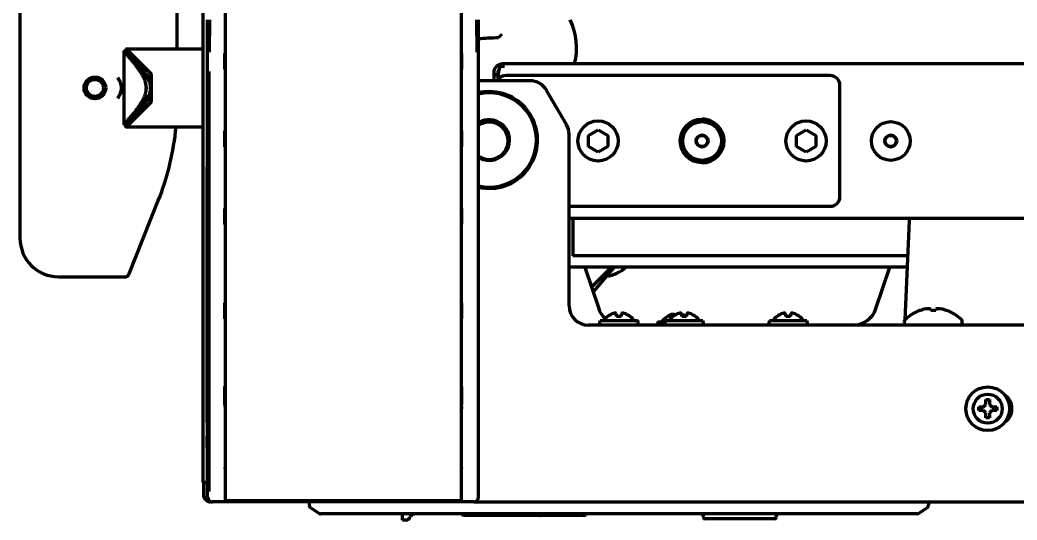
# Model space of a CAD drawing. Header units: inches. Extents: x -3077 to 7201, y 316 to 5463.
# Drawn here: x 2782.1 to 2988.2, y 391.2 to 494.4 of the extents above; entities that cross this region are included whole.
import ezdxf

# ---------------------------------------------------------------- set-up
doc = ezdxf.new("R2010")
doc.units = ezdxf.units.IN

msp = doc.modelspace()

# ---------------------------------------------------------------- linework, layer by layer
at = {"linetype": 'Continuous', "lineweight": 70}
for p, q in [((2824.48, 583.7), (2824.48, 396.9)), ((2873.23, 583.7), (2873.23, 396.9)), ((2782.05, 521.4), (2782.05, 449.39)), ((2814.55, 488.4), (2814.55, 521.4)), ((2819.85, 496.18), (2819.85, 398.9)), ((2820.85, 487.77), (2820.85, 494.45)), ((2821.21, 487.77), (2821.28, 494.45)), ((2876.43, 494.45), (2876.49, 487.77)), ((2876.85, 487.77), (2876.85, 494.45)), ((2803.55, 488), (2803.55, 472.8)), ((2804.05, 488.4), (2803.95, 488.4)), ((2804.05, 488.4), (2809.15, 483.3)), ((2819.85, 488.4), (2804.05, 488.4)), ((2804.05, 488.4), (2808.76, 483.7)), ((2824.38, 485.13), (2824.38, 486.67)), ((2873.32, 486.67), (2873.32, 485.13)), ((2876.85, 483.77), (2876.85, 487.77)), ((2881.92, 485.39), (2882.07, 485.38)), ((2882.11, 485.39), (2882.03, 485.39)), ((3650.59, 485.39), (2882.11, 485.39)), ((2809.05, 481.53), (2809.05, 482.4)), ((2809.15, 483.3), (2809.15, 477.5)), ((2820.85, 395.9), (2820.85, 483.77)), ((2821.19, 397.03), (2821.19, 483.77)), ((2876.85, 395.9), (2876.85, 483.77)), ((2880.05, 481.9), (2880.05, 482.96)), ((2880.85, 482.7), (2880.85, 483.24)), ((2880.85, 482.68), (2880.85, 482)), ((2949.55, 482.95), (2882.55, 482.95)), ((2809.05, 479.83), (2809.05, 480.97)), ((2887.47, 481.9), (2876.85, 481.9)), ((2951.55, 457.95), (2951.55, 480.95)), ((2809.05, 478.4), (2809.05, 479.27)), ((2895.02, 472.83), (2890.93, 479.9)), ((2809.15, 477.5), (2804.05, 472.4)), ((2804.05, 472.4), (2808.76, 477.11)), ((2803.95, 472.4), (2804.05, 472.4)), ((2804.05, 472.4), (2819.85, 472.4)), ((2824.38, 469.13), (2824.38, 470.67)), ((2873.32, 470.67), (2873.32, 469.13)), ((2895.55, 435.4), (2895.55, 470.83)), ((2899.55, 470.61), (2901.55, 471.76)), ((2899.55, 468.3), (2899.55, 470.61)), ((2901.55, 471.76), (2903.55, 470.61)), ((2903.55, 470.61), (2903.55, 468.3)), ((2942.55, 470.61), (2944.55, 471.76)), ((2942.55, 468.3), (2942.55, 470.61)), ((2944.55, 471.76), (2946.55, 470.61)), ((2946.55, 470.61), (2946.55, 468.3)), ((2901.55, 467.14), (2899.55, 468.3)), ((2903.55, 468.3), (2901.55, 467.14)), ((2944.55, 467.14), (2942.55, 468.3)), ((2946.55, 468.3), (2944.55, 467.14)), ((2820.75, 411.31), (2820.75, 464.13)), ((2804.55, 441.87), (2810.65, 457.14)), ((2895.55, 455.95), (2949.55, 455.95)), ((2824.38, 453.13), (2824.38, 454.67)), ((2873.32, 454.67), (2873.32, 453.13)), ((2895.56, 453.51), (3650.59, 453.51)), ((2896.35, 453.51), (2896.35, 447.95)), ((2965.86, 452.97), (2964.96, 432.5)), ((2896.35, 447.95), (2896.35, 445.75)), ((2965.54, 445.75), (2896.35, 445.75)), ((2965.44, 443.4), (2895.56, 443.4)), ((2898.84, 443.4), (2901.71, 434.82)), ((2904.35, 443.4), (2900.22, 439.27)), ((2904.88, 443.4), (2900.56, 438.26)), ((2958.99, 434.82), (2961.86, 443.4)), ((2790.04, 441.4), (2803.85, 441.4)), ((2824.38, 433.63), (2824.38, 435.17)), ((2873.32, 435.17), (2873.32, 433.63)), ((2903.53, 433.19), (2903.48, 433.19)), ((2908.23, 433.19), (2908.18, 433.19)), ((2915.53, 432.94), (2915.48, 432.94)), ((2917.03, 433.19), (2916.98, 433.19)), ((2917.34, 433.41), (2917.32, 433.58)), ((2921.73, 433.19), (2921.68, 433.19)), ((2938.53, 433.19), (2938.48, 433.19)), ((2943.23, 433.19), (2943.18, 433.19)), ((2968.1, 434.43), (2968.1, 434.44)), ((2970.35, 434.43), (2970.35, 434.74)), ((2971.35, 434.74), (2971.35, 434.43)), ((2973.6, 434.43), (2973.6, 434.44)), ((3638.85, 431.4), (2899.55, 431.4)), ((2901.85, 432.05), (2901.85, 431.65)), ((2909.7, 432.3), (2902, 432.3)), ((2909.85, 431.65), (2909.85, 432.05)), ((2913.85, 431.8), (2913.85, 431.4)), ((2915.35, 432.05), (2914, 432.05)), ((2915.35, 432.05), (2915.35, 431.65)), ((2923.2, 432.3), (2915.5, 432.3)), ((2923.35, 431.65), (2923.35, 432.05)), ((2936.85, 432.05), (2936.85, 431.65)), ((2944.7, 432.3), (2937, 432.3)), ((2944.85, 431.65), (2944.85, 432.05)), ((2964.85, 432.19), (2964.85, 431.9)), ((2964.92, 431.64), (2964.91, 431.4)), ((2976.85, 431.9), (2976.85, 432.19)), ((2824.38, 415.04), (2824.38, 417.88)), ((2873.32, 417.88), (2873.32, 415.04)), ((2985.91, 416.78), (2985.63, 416.94)), ((2824.48, 414.54), (2824.39, 414.63)), ((2980.23, 413.78), (2980.23, 414.53)), ((2980.23, 414.53), (2981.23, 414.53)), ((2981.23, 414.53), (2981.73, 415.03)), ((2981.73, 415.03), (2981.73, 416.03)), ((2981.73, 416.03), (2982.48, 416.03)), ((2982.48, 416.03), (2982.48, 415.03)), ((2982.48, 415.03), (2982.98, 414.53)), ((2982.98, 414.53), (2983.98, 414.53)), ((2983.98, 414.53), (2983.98, 413.78)), ((2981.23, 413.78), (2980.23, 413.78)), ((2981.73, 413.28), (2981.23, 413.78)), ((2981.73, 412.28), (2981.73, 413.28)), ((2982.48, 412.28), (2981.73, 412.28)), ((2982.98, 413.78), (2982.48, 413.28)), ((2982.48, 413.28), (2982.48, 412.28)), ((2983.98, 413.78), (2982.98, 413.78)), ((2820.85, 403.65), (2820.77, 408.48)), ((2820.85, 398.9), (2819.85, 398.9)), ((2819.98, 398.9), (2819.98, 396.32)), ((2824.48, 396.9), (2824.48, 395.1)), ((2873.23, 396.9), (2873.23, 395.1)), ((2820.27, 395.61), (2820.68, 395.19)), ((2821.58, 394.9), (2821.39, 394.9)), ((2821.58, 394.9), (2821.85, 394.9)), ((2875.85, 394.9), (2821.85, 394.9)), ((2873.23, 395.1), (2824.48, 395.1)), ((2841.85, 394.9), (2841.85, 394.17)), ((2843.92, 392.49), (2842.07, 393.75)), ((2875.86, 394.9), (3708.85, 394.9)), ((2967.78, 392.49), (2969.63, 393.75)), ((2969.85, 394.9), (2969.85, 394.17)), ((2845.85, 392.4), (2844.21, 392.4)), ((2965.85, 392.4), (2845.85, 392.4)), ((2861.15, 392.13), (2861.15, 392.4)), ((2861.15, 391.42), (2861.15, 392.13)), ((2862.73, 391.78), (2862.76, 391.86)), ((2862.76, 391.84), (2862.73, 391.78)), ((2877.38, 392.1), (2873.81, 392.1)), ((2880.58, 392.1), (2877.38, 392.1)), ((2884.33, 392.1), (2880.58, 392.1)), ((2885.52, 392.1), (2884.33, 392.1)), ((2889.51, 392.1), (2885.52, 392.1)), ((2891.67, 392.1), (2889.51, 392.1)), ((2896.41, 392.1), (2891.67, 392.1)), ((2898.55, 392.1), (2896.41, 392.1)), ((2923.35, 391.9), (2923.35, 391.65)), ((2938.35, 391.65), (2938.35, 391.9)), ((2967.5, 392.4), (2965.85, 392.4)), ((2861.15, 391.15), (2861.15, 391.42)), ((2861.8, 391.15), (2861.15, 391.15)), ((2938.1, 391.4), (2923.6, 391.4))]:
    msp.add_line(p, q, dxfattribs=at)
for centre, radius in [((2797.55, 480.4), 2.25), ((2797.55, 480.4), 1.75), ((2901.55, 469.45), 4.15), ((2923.05, 469.45), 4.5), ((2923.05, 469.45), 4), ((2944.55, 469.45), 4.15), ((2962.05, 469.45), 4), ((2923.05, 469.45), 1.25), ((2923.05, 469.45), 1.15), ((2962.05, 469.45), 1.25), ((2962.05, 469.45), 1.15), ((2982.1, 414.15), 4.5), ((2982.1, 414.15), 3)]:
    msp.add_circle(centre, radius, dxfattribs=at)
for centre, radius, start, end in [((2883.41, 488.65), 13.69, 346.2213, 25.1489), ((2882.55, 480.95), 2, 90, 151.6402), ((2884.85, 482.68), 4, 166.8963, 180), ((2949.55, 480.95), 2, 0, 90), ((2887.47, 477.9), 4, 30, 90), ((2879.05, 469.65), 10, 90, 102.7125), ((2879.05, 469.65), 10, 257.2931, 90), ((2879.05, 469.65), 9.75, 0, 103.0444), ((2760.05, 477.38), 54.5, 338.1986, 354.7602), ((2879.05, 469.65), 4.2, 270, 121.5844), ((2879.05, 469.65), 4, 270, 123.3619), ((2879.05, 469.45), 3.9, 331.2731, 124.335), ((2891.55, 470.83), 4, 0, 30), ((2923.05, 469.45), 4.5, 0, 90.0056), ((2879.05, 469.65), 9.75, 256.9556, 0), ((2923.05, 469.45), 4.5, 269.9944, 0), ((2879.05, 469.65), 4, 236.6325, 270), ((2879.05, 469.65), 4.2, 238.41, 270), ((2949.55, 457.95), 2, 270, 0), ((2967.35, 452.9), 1.5, 155.9613, 177.5), ((2899.55, 435.4), 4, 180, 270), ((2906.45, 436.4), 5, 198.4841, 226.8066), ((2905.85, 430.3), 3.74, 129.3791, 147.6759), ((2905.85, 430.3), 3.74, 32.3241, 50.6111), ((2917.85, 430.05), 3.74, 129.3791, 147.6759), ((2919.35, 430.3), 3.74, 129.3791, 147.6759), ((2919.35, 430.3), 3.74, 32.3241, 50.6111), ((2940.85, 430.3), 3.74, 129.3791, 147.6759), ((2940.85, 430.3), 3.74, 32.3241, 50.6111), ((2954.25, 436.4), 5, 270, 341.5159), ((2970.85, 426.45), 8.45, 108.9925, 133.7747), ((2970.85, 426.45), 8.44, 100.6622, 109.0271), ((2970.85, 426.45), 7.99, 86.4122, 93.5878), ((2970.85, 426.45), 8.44, 70.9729, 79.3378), ((2970.85, 426.45), 8.45, 46.2253, 71.0075), ((2902.14, 432.05), 0.283, 118.0725, 180), ((2902.14, 431.65), 0.283, 180, 241.9275), ((2909.57, 432.05), 0.283, 0, 61.9275), ((2909.57, 431.65), 0.283, 298.0725, 0), ((2914.14, 431.8), 0.283, 118.0725, 180), ((2915.64, 432.05), 0.283, 118.0725, 180), ((2915.64, 431.65), 0.283, 180, 241.9275), ((2923.07, 432.05), 0.283, 0, 61.9275), ((2923.07, 431.65), 0.283, 298.0725, 0), ((2937.14, 432.05), 0.283, 118.0725, 180), ((2937.14, 431.65), 0.283, 180, 241.9275), ((2944.57, 432.05), 0.283, 0, 61.9275), ((2944.57, 431.65), 0.283, 298.0725, 0), ((2965.35, 432.19), 0.5, 133.7747, 180), ((2965.35, 431.9), 0.5, 180, 270), ((2976.35, 431.9), 0.5, 270, 0), ((2976.35, 432.19), 0.5, 0, 46.2253), ((2983.6, 414.15), 3.5, 303.2072, 56.7928), ((2982.1, 414.15), 4.74, 22.3196, 29.364), ((2820.98, 396.32), 1, 180, 225), ((2821.39, 395.9), 1, 225, 270), ((2842.35, 394.17), 0.5, 180, 235.7131), ((2969.35, 394.17), 0.5, 304.2869, 0), ((2844.21, 392.9), 0.5, 235.7131, 270), ((2861.8, 392.15), 1, 270, 337.9757), ((2863.65, 391.4), 1, 126.9617, 153.7693), ((2873.35, 392.15), 0.25, 23.5782, 90), ((2873.81, 392.35), 0.25, 203.5782, 270), ((2891.67, 392.35), 0.25, 270, 336.4218), ((2892.13, 392.15), 0.25, 90, 156.4218), ((2895.95, 392.15), 0.25, 23.5782, 90), ((2896.41, 392.35), 0.25, 203.5782, 270), ((2922.85, 391.9), 0.5, 0, 90), ((2923.6, 391.65), 0.25, 180, 270), ((2938.1, 391.65), 0.25, 270, 0), ((2938.85, 391.9), 0.5, 90, 180), ((2967.5, 392.9), 0.5, 270, 304.2869)]:
    msp.add_arc(centre, radius, start, end, dxfattribs=at)
for centre, major_axis, ratio, start_param, end_param in [((2883.74, 489.84), (10, 0.03), 0.096324, 1.849991, 2.329653), ((2881.8, 490.48), (2.07, 2.17), 0.265136, 1.360887, 1.694796), ((2802.82, 482.55), (-0.395, -0.307), 0.999595, 5.622872, 6.283185), ((2802.82, 478.25), (-0.395, 0.307), 0.999595, 0.000028, 0.660313), ((2824.75, 464.13), (3.46, -2), 0.999797, 3.435773, 3.665103), ((2790.06, 449.41), (-5.67, -5.67), 0.997265, 5.499157, 7.067214), ((2902.04, 449.41), (5.67, -5.67), 0.997265, 5.650964, 6.221394), ((2803.85, 442.15), (0.031, 0.75), 0.998627, 3.182793, 4.372709), ((2905.85, 430.28), (-3.62, 0.87), 0.997235, 5.247399, 5.62012), ((2905.59, 430.24), (-0.81, 3.6), 0.902278, 6.178468, 6.295334), ((2905.3, 430.24), (-0.38, 3.67), 0.420739, 6.027806, 6.144672), ((2905.56, 430.28), (-0.27, 3.72), 0.017407, 5.611261, 5.983982), ((2906.15, 430.28), (-0.27, -3.72), 0.017407, 3.440796, 3.813517), ((2906.41, 430.24), (-0.38, -3.67), 0.420739, 3.280106, 3.396972), ((2906.11, 430.24), (-0.81, -3.6), 0.902278, 3.129444, 3.24631), ((2905.86, 430.28), (-3.62, -0.87), 0.997235, 3.804658, 4.177379), ((2917.85, 430.03), (-3.62, 0.87), 0.997235, 5.247399, 5.62012), ((2917.59, 429.99), (-0.81, 3.6), 0.902278, 6.178468, 6.295334), ((2919.35, 430.28), (-3.62, 0.87), 0.997235, 5.247399, 5.62012), ((2917.3, 429.99), (-0.38, 3.67), 0.420739, 6.027806, 6.144672), ((2919.09, 430.24), (-0.81, 3.6), 0.902278, 6.178468, 6.295334), ((2918.8, 430.24), (-0.38, 3.67), 0.420739, 6.027806, 6.144672), ((2919.06, 430.28), (-0.27, 3.72), 0.017407, 5.611261, 5.983982), ((2917.86, 430.03), (-3.62, -0.87), 0.997235, 3.949751, 4.177379), ((2919.65, 430.28), (-0.27, -3.72), 0.017407, 3.440796, 3.813517), ((2919.91, 430.24), (-0.38, -3.67), 0.420739, 3.280106, 3.396972), ((2919.61, 430.24), (-0.81, -3.6), 0.902278, 3.129444, 3.24631), ((2919.36, 430.28), (-3.62, -0.87), 0.997235, 3.804658, 4.177379), ((2940.85, 430.28), (-3.62, 0.87), 0.997235, 5.247399, 5.62012), ((2940.59, 430.24), (-0.81, 3.6), 0.902278, 6.178468, 6.295334), ((2940.3, 430.24), (-0.38, 3.67), 0.420739, 6.027806, 6.144672), ((2940.56, 430.28), (-0.27, 3.72), 0.017407, 5.611261, 5.983982), ((2941.15, 430.28), (-0.27, -3.72), 0.017407, 3.440796, 3.813517), ((2941.41, 430.24), (-0.38, -3.67), 0.420739, 3.280106, 3.396972), ((2941.11, 430.24), (-0.81, -3.6), 0.902278, 3.129444, 3.24631), ((2940.86, 430.28), (-3.62, -0.87), 0.997235, 3.804658, 4.177379), ((2969.82, 426.45), (0, -8.32), 0.707107, 3.051363, 3.231822), ((2971.88, 426.45), (0, 8.32), 0.707107, 6.192956, 6.373415), ((2824.39, 415.04), (0, 0.707), 0.006171, 1.576967, 2.190511), ((2873.32, 415.04), (0, 0.707), 0.006171, 4.0925, 4.706218), ((2820.82, 411.31), (0, 4), 0.017455, 1.570796, 2.356194), ((2821.85, 395.9), (-0.707, -0.707), 0.999695, 5.497939, 7.068431), ((2875.85, 395.9), (0.707, -0.707), 0.999695, 5.497939, 7.068431), ((2880.41, 392.15), (0, 0.25), 0.381966, 5.123906, 6.283185), ((2880.58, 392.35), (0, 0.25), 0.381966, 1.982313, 3.141593), ((2898.55, 392.35), (0.544, 0), 0.459854, 4.712389, 5.871668), ((2899.55, 392.15), (0.544, 0), 0.459854, 1.570796, 2.730076)]:
    msp.add_ellipse(centre, major_axis=major_axis, ratio=ratio, start_param=start_param, end_param=end_param, dxfattribs=at)
for points, knots in [([(2809.05, 480.97), (2809.02, 481.1), (2808.99, 481.24), (2808.92, 481.43), (2808.9, 481.49), (2808.85, 481.62), (2808.82, 481.68), (2808.74, 481.87), (2808.68, 481.99), (2808.55, 482.22), (2808.48, 482.33), (2808.34, 482.56), (2808.27, 482.67), (2808.16, 482.83), (2808.12, 482.89), (2808.05, 482.99), (2808.01, 483.05), (2807.89, 483.21), (2807.81, 483.31), (2807.66, 483.51), (2807.58, 483.61), (2807.34, 483.91), (2807.18, 484.1), (2806.86, 484.48), (2806.71, 484.66), (2806.51, 484.88), (2806.47, 484.93), (2806.39, 485.01), (2806.27, 485.14), (2806.16, 485.27), (2805.93, 485.52), (2805.78, 485.68), (2805.49, 486), (2805.35, 486.15), (2805.07, 486.43), (2804.94, 486.57), (2804.69, 486.84), (2804.57, 486.96), (2804.35, 487.19), (2804.24, 487.29), (2804.1, 487.44), (2804.06, 487.48), (2804, 487.55), (2803.96, 487.58), (2803.94, 487.61), (2803.92, 487.63), (2803.91, 487.64), (2803.82, 487.73), (2803.76, 487.79), (2803.66, 487.89), (2803.62, 487.93), (2803.58, 487.97), (2803.57, 487.98), (2803.56, 487.99), (2803.56, 488), (2803.55, 488), (2803.55, 488), (2803.55, 488), (2803.55, 488), (2803.55, 488)], [0, 0, 0, 0, 0.031218, 0.031218, 0.046827, 0.046827, 0.062436, 0.062436, 0.093653, 0.093653, 0.124871, 0.124871, 0.156089, 0.156089, 0.171698, 0.171698, 0.187307, 0.187307, 0.218525, 0.218525, 0.249742, 0.249742, 0.312178, 0.312178, 0.374614, 0.374614, 0.390223, 0.390223, 0.405831, 0.437049, 0.437049, 0.499485, 0.499485, 0.561921, 0.561921, 0.624356, 0.624356, 0.686792, 0.686792, 0.749227, 0.749227, 0.780445, 0.780445, 0.796054, 0.803859, 0.803859, 0.811663, 0.811663, 0.874099, 0.874099, 0.936534, 0.936534, 0.967752, 0.967752, 0.983361, 0.983361, 0.99897, 0.99897, 1, 1, 1, 1]), ([(2809.05, 481.53), (2809.01, 481.66), (2808.96, 481.78), (2808.86, 482.02), (2808.8, 482.13), (2808.69, 482.36), (2808.63, 482.48), (2808.5, 482.7), (2808.43, 482.81), (2808.33, 482.97), (2808.3, 483.03), (2808.23, 483.14), (2808.2, 483.19), (2808.09, 483.35), (2808.02, 483.45), (2807.81, 483.76), (2807.66, 483.96), (2807.37, 484.35), (2807.23, 484.54), (2807.01, 484.81), (2806.94, 484.91), (2806.83, 485.04), (2806.79, 485.09), (2806.72, 485.18), (2806.68, 485.22), (2806.5, 485.44), (2806.36, 485.61), (2806.09, 485.95), (2805.95, 486.11), (2805.69, 486.41), (2805.56, 486.56), (2805.38, 486.78), (2805.32, 486.85), (2805.23, 486.95), (2805.2, 486.99), (2805.14, 487.05), (2805.11, 487.09), (2804.97, 487.25), (2804.86, 487.37), (2804.66, 487.6), (2804.57, 487.7), (2804.44, 487.85), (2804.4, 487.89), (2804.35, 487.96), (2804.33, 487.98), (2804.3, 488.01), (2804.29, 488.02), (2804.28, 488.04), (2804.2, 488.12), (2804.14, 488.19), (2804.05, 488.29), (2804.01, 488.33), (2803.98, 488.37), (2803.97, 488.38), (2803.96, 488.39), (2803.96, 488.4), (2803.95, 488.4), (2803.95, 488.4), (2803.95, 488.4), (2803.95, 488.4), (2803.95, 488.4)], [0, 0, 0, 0, 0.031212, 0.031212, 0.062424, 0.062424, 0.093636, 0.093636, 0.124848, 0.124848, 0.140454, 0.140454, 0.15606, 0.15606, 0.187272, 0.187272, 0.249696, 0.249696, 0.31212, 0.31212, 0.343332, 0.343332, 0.358938, 0.358938, 0.374544, 0.374544, 0.436967, 0.436967, 0.499391, 0.499391, 0.561815, 0.561815, 0.593027, 0.593027, 0.608633, 0.608633, 0.624239, 0.624239, 0.686663, 0.686663, 0.749087, 0.749087, 0.780299, 0.780299, 0.795905, 0.795905, 0.803708, 0.803708, 0.811511, 0.873935, 0.873935, 0.936359, 0.936359, 0.967571, 0.967571, 0.983177, 0.983177, 0.998783, 0.998783, 1, 1, 1, 1]), ([(2804.05, 473.4), (2804.05, 473.4), (2804.06, 473.41), (2804.11, 473.47), (2804.14, 473.51), (2804.21, 473.58), (2804.23, 473.61), (2804.28, 473.66), (2804.29, 473.67), (2804.32, 473.71), (2804.34, 473.73), (2804.42, 473.82), (2804.49, 473.91), (2804.65, 474.09), (2804.74, 474.2), (2804.86, 474.34), (2804.88, 474.37), (2804.93, 474.43), (2804.96, 474.46), (2805.04, 474.55), (2805.09, 474.61), (2805.25, 474.81), (2805.36, 474.94), (2805.59, 475.22), (2805.71, 475.37), (2805.89, 475.6), (2805.95, 475.68), (2806.04, 475.8), (2806.07, 475.85), (2806.14, 475.93), (2806.17, 475.97), (2806.32, 476.18), (2806.45, 476.35), (2806.7, 476.71), (2806.83, 476.89), (2807.07, 477.27), (2807.19, 477.46), (2807.37, 477.76), (2807.42, 477.86), (2807.51, 478.02), (2807.53, 478.07), (2807.59, 478.18), (2807.61, 478.23), (2807.69, 478.4), (2807.74, 478.51), (2807.83, 478.73), (2807.88, 478.84), (2807.96, 479.07), (2808, 479.19), (2808.04, 479.34), (2808.04, 479.37), (2808.06, 479.43), (2808.08, 479.52), (2808.1, 479.61), (2808.13, 479.79), (2808.15, 479.91), (2808.17, 480.16), (2808.18, 480.28), (2808.18, 480.44), (2808.18, 480.47), (2808.18, 480.53), (2808.18, 480.56), (2808.17, 480.66), (2808.16, 480.84), (2808.13, 481.03), (2808.08, 481.27), (2808.06, 481.39), (2808.01, 481.57), (2807.99, 481.63), (2807.96, 481.72), (2807.95, 481.74), (2807.93, 481.8), (2807.88, 481.95), (2807.83, 482.09), (2807.74, 482.31), (2807.69, 482.42), (2807.58, 482.63), (2807.53, 482.74), (2807.42, 482.95), (2807.36, 483.05), (2807.27, 483.2), (2807.24, 483.25), (2807.19, 483.35), (2807.15, 483.4), (2807.06, 483.55), (2807, 483.64), (2806.82, 483.92), (2806.69, 484.11), (2806.44, 484.46), (2806.32, 484.63), (2806.07, 484.96), (2805.95, 485.12), (2805.77, 485.35), (2805.71, 485.43), (2805.62, 485.54), (2805.59, 485.58), (2805.53, 485.65), (2805.5, 485.69), (2805.35, 485.87), (2805.24, 486), (2805.03, 486.26), (2804.93, 486.38), (2804.79, 486.55), (2804.74, 486.6), (2804.67, 486.68), (2804.65, 486.71), (2804.61, 486.76), (2804.59, 486.78), (2804.49, 486.9), (2804.41, 486.98), (2804.29, 487.13), (2804.23, 487.19), (2804.18, 487.26), (2804.17, 487.27), (2804.15, 487.29), (2804.14, 487.3), (2804.11, 487.33), (2804.08, 487.37), (2804.07, 487.38), (2804.06, 487.39), (2804.06, 487.4), (2804.05, 487.4), (2804.05, 487.4), (2804.05, 487.4)], [0, 0, 0, 0, 0.031264, 0.031264, 0.062527, 0.062527, 0.078159, 0.078159, 0.085975, 0.085975, 0.093791, 0.093791, 0.125055, 0.125055, 0.156318, 0.156318, 0.164134, 0.164134, 0.17195, 0.17195, 0.187582, 0.187582, 0.218846, 0.218846, 0.250109, 0.250109, 0.265741, 0.265741, 0.273557, 0.273557, 0.281373, 0.281373, 0.312637, 0.312637, 0.3439, 0.3439, 0.375164, 0.375164, 0.390796, 0.390796, 0.398612, 0.398612, 0.406428, 0.406428, 0.42206, 0.42206, 0.437691, 0.437691, 0.453323, 0.453323, 0.457231, 0.457231, 0.461139, 0.468955, 0.468955, 0.484587, 0.484587, 0.500219, 0.500219, 0.504127, 0.504127, 0.508035, 0.508035, 0.515851, 0.531483, 0.531483, 0.547114, 0.547114, 0.55493, 0.55493, 0.558838, 0.558838, 0.562746, 0.578378, 0.578378, 0.59401, 0.59401, 0.609642, 0.609642, 0.625274, 0.625274, 0.633089, 0.633089, 0.640905, 0.640905, 0.656537, 0.656537, 0.687801, 0.687801, 0.719065, 0.719065, 0.750328, 0.750328, 0.76596, 0.76596, 0.773776, 0.773776, 0.781592, 0.781592, 0.812856, 0.812856, 0.844119, 0.844119, 0.859751, 0.859751, 0.867567, 0.867567, 0.875383, 0.875383, 0.906647, 0.906647, 0.93791, 0.93791, 0.945726, 0.945726, 0.953542, 0.953542, 0.969174, 0.984806, 0.984806, 0.992622, 0.992622, 1, 1, 1, 1]), ([(2820.85, 483.77), (2820.85, 484.12), (2820.85, 484.47), (2820.85, 485.15), (2820.85, 485.49), (2820.85, 486), (2820.85, 486.16), (2820.85, 486.41), (2820.85, 486.49), (2820.85, 486.66), (2820.85, 486.74), (2820.85, 487.14), (2820.85, 487.46), (2820.85, 487.77)], [0, 0, 0, 0, 0.25, 0.25, 0.5, 0.5, 0.625, 0.625, 0.6875, 0.6875, 0.75, 0.75, 1, 1, 1, 1]), ([(2824.38, 486.67), (2824.38, 486.71), (2824.38, 486.76), (2824.39, 486.84), (2824.39, 486.88), (2824.39, 486.96), (2824.39, 487), (2824.39, 487.08), (2824.39, 487.11), (2824.39, 487.17), (2824.39, 487.18), (2824.39, 487.22), (2824.39, 487.24), (2824.39, 487.29), (2824.39, 487.32), (2824.39, 487.38), (2824.39, 487.43), (2824.39, 487.48), (2824.39, 487.5), (2824.39, 487.52), (2824.39, 487.53), (2824.39, 487.53)], [0, 0, 0, 0, 0.125, 0.125, 0.25, 0.25, 0.375, 0.375, 0.5, 0.5, 0.5625, 0.5625, 0.625, 0.625, 0.75, 0.75, 0.875, 0.9375, 0.96875, 0.96875, 1, 1, 1, 1]), ([(2873.32, 487.53), (2873.32, 487.53), (2873.32, 487.52), (2873.32, 487.5), (2873.32, 487.48), (2873.32, 487.43), (2873.32, 487.38), (2873.32, 487.32), (2873.32, 487.29), (2873.32, 487.24), (2873.32, 487.22), (2873.32, 487.18), (2873.32, 487.17), (2873.32, 487.11), (2873.32, 487.08), (2873.32, 487), (2873.32, 486.96), (2873.32, 486.88), (2873.32, 486.84), (2873.32, 486.76), (2873.32, 486.71), (2873.32, 486.67)], [0, 0, 0, 0, 0.03125, 0.03125, 0.0625, 0.125, 0.25, 0.25, 0.375, 0.375, 0.4375, 0.4375, 0.5, 0.5, 0.625, 0.625, 0.75, 0.75, 0.875, 0.875, 1, 1, 1, 1]), ([(2824.39, 484.27), (2824.39, 484.27), (2824.39, 484.28), (2824.39, 484.3), (2824.39, 484.32), (2824.39, 484.37), (2824.39, 484.42), (2824.39, 484.48), (2824.39, 484.52), (2824.39, 484.57), (2824.39, 484.58), (2824.39, 484.62), (2824.39, 484.64), (2824.39, 484.69), (2824.39, 484.72), (2824.39, 484.8), (2824.39, 484.84), (2824.39, 484.92), (2824.39, 484.96), (2824.38, 485.05), (2824.38, 485.09), (2824.38, 485.13)], [0, 0, 0, 0, 0.03125, 0.03125, 0.0625, 0.125, 0.25, 0.25, 0.375, 0.375, 0.4375, 0.4375, 0.5, 0.5, 0.625, 0.625, 0.75, 0.75, 0.875, 0.875, 1, 1, 1, 1]), ([(2873.32, 485.13), (2873.32, 485.09), (2873.32, 485.05), (2873.32, 484.96), (2873.32, 484.92), (2873.32, 484.84), (2873.32, 484.8), (2873.32, 484.72), (2873.32, 484.69), (2873.32, 484.64), (2873.32, 484.62), (2873.32, 484.58), (2873.32, 484.57), (2873.32, 484.52), (2873.32, 484.48), (2873.32, 484.42), (2873.32, 484.37), (2873.32, 484.32), (2873.32, 484.3), (2873.32, 484.28), (2873.32, 484.27), (2873.32, 484.27)], [0, 0, 0, 0, 0.125, 0.125, 0.25, 0.25, 0.375, 0.375, 0.5, 0.5, 0.5625, 0.5625, 0.625, 0.625, 0.75, 0.75, 0.875, 0.9375, 0.96875, 0.96875, 1, 1, 1, 1]), ([(2880.05, 483.59), (2880.05, 483.6), (2880.05, 483.61), (2880.05, 483.63), (2880.05, 483.65), (2880.05, 483.68), (2880.06, 483.7), (2880.06, 483.72), (2880.06, 483.74), (2880.06, 483.76), (2880.06, 483.78), (2880.06, 483.8), (2880.07, 483.82), (2880.07, 483.84), (2880.07, 483.87), (2880.08, 483.89), (2880.08, 483.91), (2880.08, 483.93), (2880.09, 483.95), (2880.09, 483.97), (2880.1, 483.99), (2880.1, 484.01), (2880.11, 484.03), (2880.11, 484.05), (2880.12, 484.07), (2880.12, 484.09), (2880.13, 484.11), (2880.13, 484.13), (2880.14, 484.15), (2880.15, 484.17), (2880.15, 484.19), (2880.16, 484.21), (2880.17, 484.23), (2880.18, 484.25), (2880.18, 484.27), (2880.19, 484.28), (2880.2, 484.3), (2880.21, 484.32), (2880.22, 484.34), (2880.22, 484.36), (2880.23, 484.38), (2880.24, 484.4), (2880.25, 484.41), (2880.26, 484.43), (2880.27, 484.45), (2880.28, 484.47), (2880.29, 484.48), (2880.3, 484.5), (2880.31, 484.52), (2880.32, 484.54), (2880.33, 484.55), (2880.34, 484.57), (2880.35, 484.59), (2880.36, 484.6), (2880.38, 484.62), (2880.39, 484.64), (2880.4, 484.65), (2880.41, 484.67), (2880.42, 484.68), (2880.43, 484.7), (2880.45, 484.71), (2880.46, 484.73), (2880.47, 484.74), (2880.48, 484.76), (2880.5, 484.77), (2880.51, 484.79), (2880.52, 484.8), (2880.54, 484.83), (2880.57, 484.85), (2880.6, 484.89), (2880.64, 484.92), (2880.68, 484.95), (2880.71, 484.98), (2880.75, 485.01), (2880.79, 485.04), (2880.83, 485.07), (2880.86, 485.09), (2880.9, 485.12), (2880.94, 485.14), (2880.98, 485.17), (2881.02, 485.19), (2881.06, 485.21), (2881.1, 485.23), (2881.14, 485.24), (2881.18, 485.26), (2881.22, 485.28), (2881.26, 485.29), (2881.3, 485.3), (2881.34, 485.32), (2881.38, 485.33), (2881.42, 485.34), (2881.46, 485.35), (2881.5, 485.36), (2881.54, 485.36), (2881.58, 485.37), (2881.62, 485.38), (2881.66, 485.38), (2881.7, 485.38), (2881.73, 485.39), (2881.74, 485.39)], [0, 0, 0, 0, 0.007389, 0.014772, 0.022148, 0.029517, 0.036879, 0.044235, 0.051584, 0.058927, 0.066263, 0.073593, 0.080917, 0.088234, 0.095545, 0.102851, 0.11015, 0.117443, 0.12473, 0.132011, 0.139286, 0.146556, 0.15382, 0.161078, 0.16833, 0.175578, 0.182819, 0.190055, 0.197286, 0.204512, 0.211732, 0.218948, 0.226158, 0.233363, 0.240563, 0.247758, 0.254949, 0.262134, 0.269315, 0.276492, 0.283663, 0.29083, 0.297993, 0.305151, 0.312305, 0.319455, 0.326601, 0.333742, 0.340879, 0.348012, 0.355142, 0.362267, 0.369389, 0.376507, 0.383621, 0.390731, 0.397838, 0.404942, 0.412042, 0.419138, 0.426232, 0.433322, 0.440409, 0.447493, 0.454573, 0.461651, 0.468726, 0.475798, 0.493613, 0.511357, 0.529031, 0.546636, 0.564173, 0.581643, 0.599048, 0.616388, 0.633665, 0.650879, 0.668031, 0.685123, 0.702157, 0.719132, 0.73605, 0.752913, 0.769721, 0.786476, 0.803179, 0.819831, 0.836433, 0.852987, 0.869493, 0.885954, 0.90237, 0.918742, 0.935073, 0.951363, 0.967613, 0.983825, 1, 1, 1, 1]), ([(2882.02, 485.39), (2882.02, 485.39), (2882.01, 485.39), (2882, 485.38), (2881.98, 485.38), (2881.97, 485.38), (2881.95, 485.38), (2881.94, 485.37), (2881.93, 485.37), (2881.91, 485.37), (2881.9, 485.37), (2881.89, 485.36), (2881.87, 485.36), (2881.86, 485.35), (2881.84, 485.35), (2881.83, 485.34), (2881.82, 485.34), (2881.81, 485.33), (2881.79, 485.33), (2881.78, 485.32), (2881.77, 485.32), (2881.75, 485.31), (2881.74, 485.3), (2881.73, 485.3), (2881.71, 485.29), (2881.7, 485.28), (2881.69, 485.27), (2881.68, 485.26), (2881.66, 485.26), (2881.65, 485.25), (2881.64, 485.24), (2881.63, 485.23), (2881.59, 485.2), (2881.53, 485.14), (2881.45, 485.05), (2881.38, 484.94), (2881.31, 484.82), (2881.25, 484.69), (2881.2, 484.56), (2881.15, 484.41), (2881.11, 484.29), (2881.09, 484.21), (2881.08, 484.17), (2881.07, 484.13), (2881.06, 484.09), (2881.05, 484.05), (2881.04, 484.01), (2881.03, 483.97), (2881.02, 483.92), (2881.01, 483.88), (2881, 483.84), (2880.99, 483.8), (2880.99, 483.76), (2880.98, 483.72), (2880.97, 483.67), (2880.96, 483.63), (2880.96, 483.6), (2880.96, 483.59)], [0, 0, 0, 0, 0.008318, 0.016663, 0.025033, 0.033431, 0.041855, 0.050306, 0.058784, 0.067289, 0.075822, 0.084383, 0.092972, 0.101589, 0.110234, 0.118908, 0.12761, 0.136341, 0.145102, 0.153891, 0.16271, 0.171559, 0.180437, 0.189346, 0.198284, 0.207253, 0.216253, 0.225283, 0.234343, 0.243435, 0.252558, 0.261712, 0.270898, 0.334721, 0.398233, 0.461488, 0.524538, 0.583363, 0.643194, 0.704072, 0.766035, 0.780791, 0.795527, 0.810243, 0.82494, 0.839619, 0.85428, 0.868923, 0.883549, 0.898159, 0.912752, 0.92733, 0.941892, 0.95644, 0.970973, 0.985493, 1, 1, 1, 1]), ([(2881.91, 485.39), (2881.88, 485.39), (2881.86, 485.39), (2881.8, 485.39), (2881.77, 485.39), (2881.74, 485.39)], [0, 0, 0, 0, 0.5, 0.5, 1, 1, 1, 1]), ([(2802.25, 478.36), (2802.38, 478.49), (2802.49, 478.64), (2802.69, 478.96), (2802.78, 479.13), (2802.91, 479.48), (2802.96, 479.66), (2803.03, 480.03), (2803.05, 480.21), (2803.05, 480.59), (2803.03, 480.78), (2802.96, 481.14), (2802.91, 481.33), (2802.78, 481.67), (2802.69, 481.84), (2802.49, 482.16), (2802.38, 482.31), (2802.25, 482.45)], [0, 0, 0, 0, 0.125, 0.125, 0.25, 0.25, 0.375, 0.375, 0.5, 0.5, 0.625, 0.625, 0.75, 0.75, 0.875, 0.875, 1, 1, 1, 1]), ([(2809.05, 482.4), (2809.05, 482.52), (2809.05, 482.63), (2809.04, 482.8), (2809.03, 482.86), (2809.02, 482.97), (2809.02, 483.02), (2809, 483.13), (2808.99, 483.19), (2808.97, 483.27), (2808.96, 483.3), (2808.94, 483.35), (2808.94, 483.38), (2808.92, 483.43), (2808.91, 483.46), (2808.88, 483.51), (2808.87, 483.53), (2808.85, 483.57), (2808.84, 483.58), (2808.83, 483.61), (2808.82, 483.62), (2808.8, 483.65), (2808.78, 483.67), (2808.76, 483.7)], [0, 0, 0, 0, 0.25, 0.25, 0.375, 0.375, 0.5, 0.5, 0.625, 0.625, 0.6875, 0.6875, 0.75, 0.75, 0.8125, 0.8125, 0.875, 0.875, 0.90625, 0.90625, 0.9375, 0.9375, 1, 1, 1, 1]), ([(2881.08, 484.23), (2881.08, 484.22), (2881.07, 484.22), (2881.07, 484.21), (2881.06, 484.2), (2881.05, 484.19), (2881.04, 484.18), (2881.03, 484.16), (2881.03, 484.15), (2881.02, 484.14), (2881.01, 484.13), (2881, 484.12), (2881, 484.11), (2880.99, 484.1), (2880.98, 484.08), (2880.98, 484.07), (2880.97, 484.06), (2880.96, 484.05), (2880.96, 484.03), (2880.95, 484.02), (2880.94, 484.01), (2880.94, 484), (2880.93, 483.98), (2880.93, 483.97), (2880.92, 483.96), (2880.92, 483.94), (2880.91, 483.93), (2880.91, 483.92), (2880.9, 483.9), (2880.9, 483.89), (2880.89, 483.88), (2880.89, 483.86), (2880.89, 483.85), (2880.88, 483.84), (2880.88, 483.82), (2880.88, 483.81), (2880.87, 483.79), (2880.87, 483.78), (2880.87, 483.77), (2880.87, 483.75), (2880.86, 483.74), (2880.86, 483.72), (2880.86, 483.71), (2880.86, 483.69), (2880.86, 483.68), (2880.85, 483.66), (2880.85, 483.65), (2880.85, 483.63), (2880.85, 483.62), (2880.85, 483.6), (2880.85, 483.59), (2880.85, 483.59)], [0, 0, 0, 0, 0.016179, 0.037049, 0.057892, 0.07871, 0.099503, 0.120273, 0.141018, 0.161741, 0.182442, 0.203122, 0.22378, 0.244419, 0.265037, 0.285637, 0.306219, 0.326783, 0.347331, 0.367862, 0.388378, 0.408878, 0.429365, 0.449838, 0.470299, 0.490747, 0.511183, 0.531609, 0.552025, 0.572431, 0.592829, 0.613219, 0.633601, 0.653976, 0.674346, 0.69471, 0.715069, 0.735425, 0.755777, 0.776127, 0.796474, 0.816821, 0.837167, 0.857513, 0.877861, 0.898209, 0.91856, 0.938914, 0.959271, 0.979633, 1, 1, 1, 1]), ([(2802.8, 481.61), (2802.79, 481.63), (2802.78, 481.66), (2802.75, 481.72), (2802.73, 481.76), (2802.69, 481.82), (2802.68, 481.84), (2802.66, 481.88), (2802.65, 481.89), (2802.63, 481.94), (2802.61, 481.98), (2802.57, 482.03), (2802.55, 482.06), (2802.53, 482.1), (2802.52, 482.11), (2802.51, 482.13), (2802.5, 482.14), (2802.48, 482.17), (2802.47, 482.18), (2802.45, 482.21), (2802.44, 482.22), (2802.43, 482.23), (2802.43, 482.23), (2802.42, 482.24), (2802.42, 482.24), (2802.42, 482.24)], [0, 0, 0, 0, 0.063287, 0.063287, 0.180376, 0.180376, 0.23892, 0.23892, 0.297465, 0.297465, 0.414554, 0.414554, 0.531643, 0.531643, 0.590188, 0.590188, 0.648733, 0.648733, 0.765822, 0.765822, 0.882911, 0.882911, 0.941455, 0.941455, 1, 1, 1, 1]), ([(2802.42, 478.56), (2802.42, 478.56), (2802.42, 478.56), (2802.43, 478.57), (2802.43, 478.57), (2802.44, 478.58), (2802.45, 478.59), (2802.46, 478.61), (2802.47, 478.62), (2802.48, 478.64), (2802.48, 478.64), (2802.5, 478.67), (2802.52, 478.69), (2802.55, 478.74), (2802.57, 478.77), (2802.6, 478.81), (2802.61, 478.83), (2802.63, 478.86), (2802.63, 478.87), (2802.66, 478.92), (2802.68, 478.96), (2802.71, 479.02), (2802.72, 479.04), (2802.75, 479.08), (2802.76, 479.1), (2802.81, 479.21), (2802.84, 479.3), (2802.9, 479.45), (2802.91, 479.5), (2802.94, 479.6), (2802.96, 479.66), (2803, 479.82), (2803.02, 479.93), (2803.04, 480.08), (2803.04, 480.11), (2803.04, 480.17), (2803.05, 480.2), (2803.05, 480.26), (2803.05, 480.29), (2803.05, 480.32)], [0, 0, 0, 0, 0.032242, 0.032242, 0.064485, 0.064485, 0.12897, 0.12897, 0.161212, 0.161212, 0.193455, 0.193455, 0.25794, 0.25794, 0.322425, 0.322425, 0.354667, 0.354667, 0.38691, 0.38691, 0.451394, 0.451394, 0.483637, 0.483637, 0.515879, 0.515879, 0.644849, 0.644849, 0.709334, 0.709334, 0.773819, 0.773819, 0.902789, 0.902789, 0.935031, 0.935031, 0.967274, 0.967274, 1, 1, 1, 1]), ([(2809.05, 481.53), (2809.05, 481.44), (2809.05, 481.34), (2809.05, 481.16), (2809.05, 481.06), (2809.05, 480.97)], [0, 0, 0, 0, 0.5, 0.5, 1, 1, 1, 1]), ([(2803.55, 472.8), (2803.55, 472.8), (2803.55, 472.8), (2803.56, 472.81), (2803.56, 472.81), (2803.57, 472.82), (2803.58, 472.83), (2803.62, 472.87), (2803.66, 472.91), (2803.73, 472.98), (2803.76, 473.01), (2803.81, 473.06), (2803.83, 473.08), (2803.86, 473.11), (2803.88, 473.13), (2803.97, 473.23), (2804.06, 473.31), (2804.24, 473.51), (2804.35, 473.61), (2804.49, 473.76), (2804.51, 473.79), (2804.57, 473.85), (2804.66, 473.94), (2804.75, 474.03), (2804.94, 474.23), (2805.07, 474.37), (2805.35, 474.66), (2805.49, 474.81), (2805.71, 475.04), (2805.78, 475.12), (2805.89, 475.24), (2805.93, 475.28), (2806.01, 475.37), (2806.05, 475.41), (2806.12, 475.49), (2806.16, 475.54), (2806.24, 475.62), (2806.28, 475.67), (2806.4, 475.8), (2806.47, 475.88), (2806.71, 476.15), (2806.87, 476.33), (2807.19, 476.71), (2807.35, 476.9), (2807.58, 477.19), (2807.66, 477.29), (2807.81, 477.49), (2807.89, 477.6), (2808.04, 477.8), (2808.12, 477.91), (2808.27, 478.13), (2808.34, 478.24), (2808.44, 478.41), (2808.48, 478.46), (2808.53, 478.55), (2808.55, 478.58), (2808.58, 478.64), (2808.6, 478.67), (2808.68, 478.82), (2808.74, 478.94), (2808.85, 479.18), (2808.9, 479.31), (2808.99, 479.56), (2809.02, 479.7), (2809.05, 479.83)], [0, 0, 0, 0, 0.015287, 0.015287, 0.030917, 0.030917, 0.062178, 0.062178, 0.124699, 0.124699, 0.15596, 0.15596, 0.17159, 0.17159, 0.187221, 0.187221, 0.249742, 0.249742, 0.312264, 0.312264, 0.327894, 0.327894, 0.343524, 0.374785, 0.374785, 0.437307, 0.437307, 0.499828, 0.499828, 0.531089, 0.531089, 0.546719, 0.546719, 0.56235, 0.56235, 0.57798, 0.57798, 0.59361, 0.59361, 0.624871, 0.624871, 0.687393, 0.687393, 0.749914, 0.749914, 0.781175, 0.781175, 0.812436, 0.812436, 0.843696, 0.843696, 0.874957, 0.874957, 0.890587, 0.890587, 0.898403, 0.898403, 0.906218, 0.906218, 0.937479, 0.937479, 0.968739, 0.968739, 1, 1, 1, 1]), ([(2804.09, 472.55), (2804.04, 472.5), (2804.01, 472.47), (2803.98, 472.43), (2803.97, 472.42), (2803.96, 472.41), (2803.96, 472.41), (2803.95, 472.4), (2803.95, 472.4), (2803.95, 472.4), (2803.95, 472.4), (2803.96, 472.4), (2803.96, 472.41), (2803.97, 472.42), (2803.98, 472.43), (2804.01, 472.47), (2804.04, 472.5), (2804.11, 472.58), (2804.14, 472.61), (2804.18, 472.66), (2804.19, 472.67), (2804.23, 472.71), (2804.24, 472.73), (2804.32, 472.82), (2804.4, 472.91), (2804.57, 473.1), (2804.66, 473.2), (2804.79, 473.34), (2804.81, 473.37), (2804.86, 473.43), (2804.89, 473.46), (2804.97, 473.55), (2805.03, 473.62), (2805.2, 473.81), (2805.31, 473.95), (2805.56, 474.24), (2805.69, 474.38), (2805.95, 474.7), (2806.09, 474.86), (2806.3, 475.11), (2806.37, 475.19), (2806.47, 475.32), (2806.51, 475.37), (2806.58, 475.45), (2806.62, 475.5), (2806.8, 475.72), (2806.94, 475.9), (2807.23, 476.27), (2807.38, 476.46), (2807.67, 476.85), (2807.81, 477.04), (2808.02, 477.35), (2808.09, 477.45), (2808.23, 477.66), (2808.3, 477.77), (2808.43, 477.98), (2808.49, 478.09), (2808.59, 478.26), (2808.62, 478.32), (2808.68, 478.43), (2808.71, 478.49), (2808.8, 478.66), (2808.86, 478.78), (2808.96, 479.02), (2809.01, 479.15), (2809.05, 479.27)], [0, 0, 0, 0, 0.054479, 0.054479, 0.082288, 0.082288, 0.096193, 0.096193, 0.110098, 0.110098, 0.124002, 0.124002, 0.137907, 0.137907, 0.165717, 0.165717, 0.221335, 0.221335, 0.249145, 0.249145, 0.26305, 0.26305, 0.276954, 0.276954, 0.332573, 0.332573, 0.388192, 0.388192, 0.402097, 0.402097, 0.416002, 0.416002, 0.443811, 0.443811, 0.49943, 0.49943, 0.555049, 0.555049, 0.610668, 0.610668, 0.638477, 0.638477, 0.652382, 0.652382, 0.666287, 0.666287, 0.721906, 0.721906, 0.777524, 0.777524, 0.833143, 0.833143, 0.860953, 0.860953, 0.888762, 0.888762, 0.916572, 0.916572, 0.930476, 0.930476, 0.944381, 0.944381, 0.972191, 0.972191, 1, 1, 1, 1]), ([(2808.76, 477.11), (2808.78, 477.13), (2808.8, 477.15), (2808.83, 477.19), (2808.84, 477.22), (2808.86, 477.25), (2808.87, 477.27), (2808.88, 477.29), (2808.89, 477.31), (2808.91, 477.34), (2808.92, 477.37), (2808.95, 477.45), (2808.96, 477.5), (2808.99, 477.61), (2809, 477.66), (2809.02, 477.77), (2809.02, 477.83), (2809.03, 477.94), (2809.04, 478), (2809.05, 478.17), (2809.05, 478.29), (2809.05, 478.4)], [0, 0, 0, 0, 0.0625, 0.0625, 0.125, 0.125, 0.15625, 0.15625, 0.1875, 0.1875, 0.25, 0.25, 0.375, 0.375, 0.5, 0.5, 0.625, 0.625, 0.75, 0.75, 1, 1, 1, 1]), ([(2809.05, 479.83), (2809.05, 479.74), (2809.05, 479.65), (2809.05, 479.46), (2809.05, 479.36), (2809.05, 479.27)], [0, 0, 0, 0, 0.5, 0.5, 1, 1, 1, 1]), ([(2824.38, 470.67), (2824.38, 470.71), (2824.38, 470.76), (2824.39, 470.84), (2824.39, 470.88), (2824.39, 470.96), (2824.39, 471), (2824.39, 471.08), (2824.39, 471.11), (2824.39, 471.17), (2824.39, 471.18), (2824.39, 471.22), (2824.39, 471.24), (2824.39, 471.29), (2824.39, 471.32), (2824.39, 471.38), (2824.39, 471.43), (2824.39, 471.48), (2824.39, 471.5), (2824.39, 471.52), (2824.39, 471.53), (2824.39, 471.53)], [0, 0, 0, 0, 0.125, 0.125, 0.25, 0.25, 0.375, 0.375, 0.5, 0.5, 0.5625, 0.5625, 0.625, 0.625, 0.75, 0.75, 0.875, 0.9375, 0.96875, 0.96875, 1, 1, 1, 1]), ([(2873.32, 471.53), (2873.32, 471.53), (2873.32, 471.52), (2873.32, 471.5), (2873.32, 471.48), (2873.32, 471.43), (2873.32, 471.38), (2873.32, 471.32), (2873.32, 471.29), (2873.32, 471.24), (2873.32, 471.22), (2873.32, 471.18), (2873.32, 471.17), (2873.32, 471.11), (2873.32, 471.08), (2873.32, 471), (2873.32, 470.96), (2873.32, 470.88), (2873.32, 470.84), (2873.32, 470.76), (2873.32, 470.71), (2873.32, 470.67)], [0, 0, 0, 0, 0.03125, 0.03125, 0.0625, 0.125, 0.25, 0.25, 0.375, 0.375, 0.4375, 0.4375, 0.5, 0.5, 0.625, 0.625, 0.75, 0.75, 0.875, 0.875, 1, 1, 1, 1]), ([(2824.39, 468.27), (2824.39, 468.27), (2824.39, 468.28), (2824.39, 468.3), (2824.39, 468.32), (2824.39, 468.37), (2824.39, 468.42), (2824.39, 468.48), (2824.39, 468.52), (2824.39, 468.57), (2824.39, 468.58), (2824.39, 468.62), (2824.39, 468.64), (2824.39, 468.69), (2824.39, 468.72), (2824.39, 468.8), (2824.39, 468.84), (2824.39, 468.92), (2824.39, 468.96), (2824.38, 469.05), (2824.38, 469.09), (2824.38, 469.13)], [0, 0, 0, 0, 0.03125, 0.03125, 0.0625, 0.125, 0.25, 0.25, 0.375, 0.375, 0.4375, 0.4375, 0.5, 0.5, 0.625, 0.625, 0.75, 0.75, 0.875, 0.875, 1, 1, 1, 1]), ([(2873.32, 469.13), (2873.32, 469.09), (2873.32, 469.05), (2873.32, 468.96), (2873.32, 468.92), (2873.32, 468.84), (2873.32, 468.8), (2873.32, 468.72), (2873.32, 468.69), (2873.32, 468.64), (2873.32, 468.62), (2873.32, 468.58), (2873.32, 468.57), (2873.32, 468.52), (2873.32, 468.48), (2873.32, 468.42), (2873.32, 468.37), (2873.32, 468.32), (2873.32, 468.3), (2873.32, 468.28), (2873.32, 468.27), (2873.32, 468.27)], [0, 0, 0, 0, 0.125, 0.125, 0.25, 0.25, 0.375, 0.375, 0.5, 0.5, 0.5625, 0.5625, 0.625, 0.625, 0.75, 0.75, 0.875, 0.9375, 0.96875, 0.96875, 1, 1, 1, 1]), ([(2824.38, 454.67), (2824.38, 454.71), (2824.38, 454.76), (2824.39, 454.84), (2824.39, 454.88), (2824.39, 454.96), (2824.39, 455), (2824.39, 455.08), (2824.39, 455.11), (2824.39, 455.17), (2824.39, 455.18), (2824.39, 455.22), (2824.39, 455.24), (2824.39, 455.29), (2824.39, 455.32), (2824.39, 455.38), (2824.39, 455.43), (2824.39, 455.48), (2824.39, 455.5), (2824.39, 455.52), (2824.39, 455.53), (2824.39, 455.53)], [0, 0, 0, 0, 0.125, 0.125, 0.25, 0.25, 0.375, 0.375, 0.5, 0.5, 0.5625, 0.5625, 0.625, 0.625, 0.75, 0.75, 0.875, 0.9375, 0.96875, 0.96875, 1, 1, 1, 1]), ([(2873.32, 455.53), (2873.32, 455.53), (2873.32, 455.52), (2873.32, 455.5), (2873.32, 455.48), (2873.32, 455.43), (2873.32, 455.38), (2873.32, 455.32), (2873.32, 455.29), (2873.32, 455.24), (2873.32, 455.22), (2873.32, 455.18), (2873.32, 455.17), (2873.32, 455.11), (2873.32, 455.08), (2873.32, 455), (2873.32, 454.96), (2873.32, 454.88), (2873.32, 454.84), (2873.32, 454.76), (2873.32, 454.71), (2873.32, 454.67)], [0, 0, 0, 0, 0.03125, 0.03125, 0.0625, 0.125, 0.25, 0.25, 0.375, 0.375, 0.4375, 0.4375, 0.5, 0.5, 0.625, 0.625, 0.75, 0.75, 0.875, 0.875, 1, 1, 1, 1]), ([(2824.39, 452.27), (2824.39, 452.27), (2824.39, 452.28), (2824.39, 452.3), (2824.39, 452.32), (2824.39, 452.37), (2824.39, 452.42), (2824.39, 452.48), (2824.39, 452.52), (2824.39, 452.57), (2824.39, 452.58), (2824.39, 452.62), (2824.39, 452.64), (2824.39, 452.69), (2824.39, 452.72), (2824.39, 452.8), (2824.39, 452.84), (2824.39, 452.92), (2824.39, 452.96), (2824.38, 453.05), (2824.38, 453.09), (2824.38, 453.13)], [0, 0, 0, 0, 0.03125, 0.03125, 0.0625, 0.125, 0.25, 0.25, 0.375, 0.375, 0.4375, 0.4375, 0.5, 0.5, 0.625, 0.625, 0.75, 0.75, 0.875, 0.875, 1, 1, 1, 1]), ([(2873.32, 453.13), (2873.32, 453.09), (2873.32, 453.05), (2873.32, 452.96), (2873.32, 452.92), (2873.32, 452.84), (2873.32, 452.8), (2873.32, 452.72), (2873.32, 452.69), (2873.32, 452.64), (2873.32, 452.62), (2873.32, 452.58), (2873.32, 452.57), (2873.32, 452.52), (2873.32, 452.48), (2873.32, 452.42), (2873.32, 452.37), (2873.32, 452.32), (2873.32, 452.3), (2873.32, 452.28), (2873.32, 452.27), (2873.32, 452.27)], [0, 0, 0, 0, 0.125, 0.125, 0.25, 0.25, 0.375, 0.375, 0.5, 0.5, 0.5625, 0.5625, 0.625, 0.625, 0.75, 0.75, 0.875, 0.9375, 0.96875, 0.96875, 1, 1, 1, 1]), ([(2824.38, 435.17), (2824.38, 435.21), (2824.38, 435.26), (2824.39, 435.34), (2824.39, 435.38), (2824.39, 435.46), (2824.39, 435.5), (2824.39, 435.58), (2824.39, 435.61), (2824.39, 435.67), (2824.39, 435.68), (2824.39, 435.72), (2824.39, 435.74), (2824.39, 435.79), (2824.39, 435.82), (2824.39, 435.88), (2824.39, 435.93), (2824.39, 435.98), (2824.39, 436), (2824.39, 436.02), (2824.39, 436.03), (2824.39, 436.03)], [0, 0, 0, 0, 0.125, 0.125, 0.25, 0.25, 0.375, 0.375, 0.5, 0.5, 0.5625, 0.5625, 0.625, 0.625, 0.75, 0.75, 0.875, 0.9375, 0.96875, 0.96875, 1, 1, 1, 1]), ([(2873.32, 436.03), (2873.32, 436.03), (2873.32, 436.02), (2873.32, 436), (2873.32, 435.98), (2873.32, 435.93), (2873.32, 435.88), (2873.32, 435.82), (2873.32, 435.79), (2873.32, 435.74), (2873.32, 435.72), (2873.32, 435.68), (2873.32, 435.67), (2873.32, 435.61), (2873.32, 435.58), (2873.32, 435.5), (2873.32, 435.46), (2873.32, 435.38), (2873.32, 435.34), (2873.32, 435.26), (2873.32, 435.21), (2873.32, 435.17)], [0, 0, 0, 0, 0.03125, 0.03125, 0.0625, 0.125, 0.25, 0.25, 0.375, 0.375, 0.4375, 0.4375, 0.5, 0.5, 0.625, 0.625, 0.75, 0.75, 0.875, 0.875, 1, 1, 1, 1]), ([(2824.39, 432.77), (2824.39, 432.77), (2824.39, 432.78), (2824.39, 432.8), (2824.39, 432.82), (2824.39, 432.87), (2824.39, 432.92), (2824.39, 432.98), (2824.39, 433.02), (2824.39, 433.07), (2824.39, 433.08), (2824.39, 433.12), (2824.39, 433.14), (2824.39, 433.19), (2824.39, 433.22), (2824.39, 433.3), (2824.39, 433.34), (2824.39, 433.42), (2824.39, 433.46), (2824.38, 433.55), (2824.38, 433.59), (2824.38, 433.63)], [0, 0, 0, 0, 0.03125, 0.03125, 0.0625, 0.125, 0.25, 0.25, 0.375, 0.375, 0.4375, 0.4375, 0.5, 0.5, 0.625, 0.625, 0.75, 0.75, 0.875, 0.875, 1, 1, 1, 1]), ([(2873.32, 433.63), (2873.32, 433.59), (2873.32, 433.55), (2873.32, 433.46), (2873.32, 433.42), (2873.32, 433.34), (2873.32, 433.3), (2873.32, 433.22), (2873.32, 433.19), (2873.32, 433.14), (2873.32, 433.12), (2873.32, 433.08), (2873.32, 433.07), (2873.32, 433.02), (2873.32, 432.98), (2873.32, 432.92), (2873.32, 432.87), (2873.32, 432.82), (2873.32, 432.8), (2873.32, 432.78), (2873.32, 432.77), (2873.32, 432.77)], [0, 0, 0, 0, 0.125, 0.125, 0.25, 0.25, 0.375, 0.375, 0.5, 0.5, 0.5625, 0.5625, 0.625, 0.625, 0.75, 0.75, 0.875, 0.9375, 0.96875, 0.96875, 1, 1, 1, 1]), ([(2906.32, 433.19), (2906.28, 433.19), (2906.24, 433.19), (2906.16, 433.19), (2906.13, 433.19), (2906.05, 433.19), (2906.01, 433.19), (2905.93, 433.19), (2905.89, 433.19), (2905.77, 433.19), (2905.7, 433.19), (2905.58, 433.19), (2905.54, 433.19), (2905.46, 433.19), (2905.42, 433.19), (2905.38, 433.19)], [0, 0, 0, 0, 0.125, 0.125, 0.25, 0.25, 0.375, 0.375, 0.5, 0.5, 0.75, 0.75, 0.875, 0.875, 1, 1, 1, 1]), ([(2919.82, 433.19), (2919.78, 433.19), (2919.74, 433.19), (2919.66, 433.19), (2919.63, 433.19), (2919.55, 433.19), (2919.51, 433.19), (2919.43, 433.19), (2919.39, 433.19), (2919.27, 433.19), (2919.2, 433.19), (2919.08, 433.19), (2919.04, 433.19), (2918.96, 433.19), (2918.92, 433.19), (2918.88, 433.19)], [0, 0, 0, 0, 0.125, 0.125, 0.25, 0.25, 0.375, 0.375, 0.5, 0.5, 0.75, 0.75, 0.875, 0.875, 1, 1, 1, 1]), ([(2941.32, 433.19), (2941.28, 433.19), (2941.24, 433.19), (2941.16, 433.19), (2941.13, 433.19), (2941.05, 433.19), (2941.01, 433.19), (2940.93, 433.19), (2940.89, 433.19), (2940.77, 433.19), (2940.7, 433.19), (2940.58, 433.19), (2940.54, 433.19), (2940.46, 433.19), (2940.42, 433.19), (2940.38, 433.19)], [0, 0, 0, 0, 0.125, 0.125, 0.25, 0.25, 0.375, 0.375, 0.5, 0.5, 0.75, 0.75, 0.875, 0.875, 1, 1, 1, 1]), ([(2824.38, 417.88), (2824.38, 417.93), (2824.38, 417.97), (2824.39, 418.05), (2824.39, 418.09), (2824.39, 418.18), (2824.39, 418.22), (2824.39, 418.29), (2824.39, 418.33), (2824.39, 418.38), (2824.39, 418.4), (2824.39, 418.43), (2824.39, 418.45), (2824.39, 418.5), (2824.39, 418.53), (2824.39, 418.6), (2824.39, 418.64), (2824.39, 418.7), (2824.39, 418.72), (2824.39, 418.73), (2824.39, 418.74), (2824.39, 418.75)], [0, 0, 0, 0, 0.125, 0.125, 0.25, 0.25, 0.375, 0.375, 0.5, 0.5, 0.5625, 0.5625, 0.625, 0.625, 0.75, 0.75, 0.875, 0.9375, 0.96875, 0.96875, 1, 1, 1, 1]), ([(2873.32, 418.75), (2873.32, 418.74), (2873.32, 418.73), (2873.32, 418.72), (2873.32, 418.7), (2873.32, 418.64), (2873.32, 418.6), (2873.32, 418.53), (2873.32, 418.5), (2873.32, 418.45), (2873.32, 418.43), (2873.32, 418.4), (2873.32, 418.38), (2873.32, 418.33), (2873.32, 418.29), (2873.32, 418.22), (2873.32, 418.18), (2873.32, 418.09), (2873.32, 418.05), (2873.32, 417.97), (2873.32, 417.93), (2873.32, 417.88)], [0, 0, 0, 0, 0.03125, 0.03125, 0.0625, 0.125, 0.25, 0.25, 0.375, 0.375, 0.4375, 0.4375, 0.5, 0.5, 0.625, 0.625, 0.75, 0.75, 0.875, 0.875, 1, 1, 1, 1]), ([(2873.23, 414.41), (2873.23, 414.4), (2873.24, 414.39), (2873.24, 414.38), (2873.25, 414.38), (2873.25, 414.38), (2873.25, 414.37), (2873.26, 414.36), (2873.27, 414.34), (2873.29, 414.3), (2873.29, 414.27), (2873.31, 414.21), (2873.31, 414.18), (2873.31, 414.15)], [0, 0, 0, 0, 0.06898, 0.111299, 0.111299, 0.132459, 0.132459, 0.153618, 0.322895, 0.322895, 0.661447, 0.661447, 1, 1, 1, 1]), ([(2873.32, 414.63), (2873.32, 414.58), (2873.32, 414.54), (2873.32, 414.45), (2873.32, 414.41), (2873.32, 414.33), (2873.32, 414.29), (2873.32, 414.23), (2873.32, 414.21), (2873.32, 414.18), (2873.32, 414.17), (2873.32, 414.16), (2873.32, 414.15), (2873.32, 414.15), (2873.32, 414.14), (2873.32, 414.14), (2873.32, 414.14), (2873.32, 414.13)], [0, 0, 0, 0, 0.25, 0.25, 0.5, 0.5, 0.75, 0.75, 0.875, 0.875, 0.9375, 0.9375, 0.96875, 0.96875, 0.984375, 0.984375, 1, 1, 1, 1]), ([(2824.39, 401.94), (2824.39, 401.92), (2824.39, 401.89), (2824.4, 401.86), (2824.4, 401.84), (2824.41, 401.82), (2824.41, 401.8), (2824.42, 401.77), (2824.42, 401.76), (2824.44, 401.73), (2824.44, 401.71), (2824.46, 401.69), (2824.47, 401.67), (2824.48, 401.66)], [0, 0, 0, 0, 0.287398, 0.287398, 0.431096, 0.431096, 0.574795, 0.574795, 0.718494, 0.718494, 0.862193, 0.862193, 1, 1, 1, 1]), ([(2873.31, 401.94), (2873.31, 401.92), (2873.31, 401.89), (2873.31, 401.86), (2873.3, 401.84), (2873.3, 401.82), (2873.3, 401.82), (2873.3, 401.8), (2873.29, 401.8), (2873.28, 401.76), (2873.27, 401.73), (2873.25, 401.69), (2873.24, 401.67), (2873.23, 401.66)], [0, 0, 0, 0, 0.286246, 0.286246, 0.429369, 0.429369, 0.50093, 0.50093, 0.572492, 0.572492, 0.858738, 0.858738, 1, 1, 1, 1]), ([(2863.65, 392.4), (2863.6, 392.4), (2863.55, 392.4), (2863.45, 392.38), (2863.4, 392.37), (2863.29, 392.34), (2863.24, 392.32), (2863.15, 392.27), (2863.1, 392.24), (2863.05, 392.2)], [0, 0, 0, 0, 0.25, 0.25, 0.5, 0.5, 0.75, 0.75, 1, 1, 1, 1]), ([(2877.57, 392.25), (2877.56, 392.24), (2877.56, 392.23), (2877.55, 392.2), (2877.54, 392.19), (2877.53, 392.17), (2877.52, 392.17), (2877.5, 392.15), (2877.5, 392.14), (2877.47, 392.12), (2877.45, 392.12), (2877.43, 392.11), (2877.41, 392.1), (2877.4, 392.1), (2877.39, 392.1), (2877.38, 392.1), (2877.38, 392.1)], [0, 0, 0, 0, 0.125, 0.125, 0.25, 0.25, 0.375, 0.375, 0.5, 0.5, 0.75, 0.75, 0.875, 0.9375, 0.9375, 1, 1, 1, 1]), ([(2877.57, 392.25), (2877.57, 392.26), (2877.58, 392.28), (2877.59, 392.29), (2877.59, 392.3), (2877.6, 392.31), (2877.6, 392.31), (2877.61, 392.34), (2877.63, 392.35), (2877.65, 392.37), (2877.66, 392.38), (2877.68, 392.38), (2877.69, 392.39), (2877.71, 392.4), (2877.73, 392.4), (2877.73, 392.4), (2877.74, 392.4), (2877.74, 392.4)], [0, 0, 0, 0, 0.125, 0.125, 0.1875, 0.1875, 0.25, 0.25, 0.5, 0.5, 0.625, 0.625, 0.75, 0.875, 0.9375, 0.9375, 1, 1, 1, 1]), ([(2889.34, 392.25), (2889.34, 392.26), (2889.33, 392.27), (2889.33, 392.3), (2889.32, 392.31), (2889.3, 392.33), (2889.29, 392.35), (2889.27, 392.37), (2889.27, 392.37), (2889.26, 392.37), (2889.26, 392.38), (2889.25, 392.38), (2889.24, 392.39), (2889.22, 392.4), (2889.21, 392.4), (2889.2, 392.4), (2889.2, 392.4), (2889.19, 392.4)], [0, 0, 0, 0, 0.125, 0.125, 0.25, 0.25, 0.5, 0.5, 0.5625, 0.5625, 0.625, 0.625, 0.75, 0.875, 0.9375, 0.9375, 1, 1, 1, 1]), ([(2889.34, 392.25), (2889.35, 392.24), (2889.35, 392.23), (2889.36, 392.2), (2889.37, 392.19), (2889.38, 392.18), (2889.38, 392.17), (2889.4, 392.15), (2889.41, 392.14), (2889.42, 392.13), (2889.43, 392.13), (2889.44, 392.12), (2889.45, 392.11), (2889.47, 392.11), (2889.48, 392.1), (2889.49, 392.1), (2889.5, 392.1), (2889.51, 392.1), (2889.51, 392.1)], [0, 0, 0, 0, 0.125, 0.125, 0.25, 0.25, 0.375, 0.375, 0.5, 0.5, 0.625, 0.625, 0.75, 0.75, 0.875, 0.9375, 0.9375, 1, 1, 1, 1])]:
    msp.add_open_spline(points, degree=3, knots=knots, dxfattribs=at)
for points, degree in [([(2881.91, 485.39), (2881.89, 484.59)], 1), ([(2802.42, 482.24), (2802.36, 482.32), (2802.31, 482.38), (2802.25, 482.45)], 3), ([(2880.05, 482.96), (2880.05, 483.17), (2880.05, 483.38), (2880.05, 483.59)], 3), ([(2880.85, 483.24), (2880.59, 483.14), (2880.32, 483.05), (2880.05, 482.96)], 3), ([(2880.85, 483.59), (2880.85, 483.47), (2880.85, 483.36), (2880.85, 483.24)], 3), ([(2802.25, 478.36), (2802.31, 478.42), (2802.36, 478.49), (2802.42, 478.56)], 3)]:
    msp.add_open_spline(points, degree=degree, dxfattribs=at)

doc.saveas('drawing.dxf')
